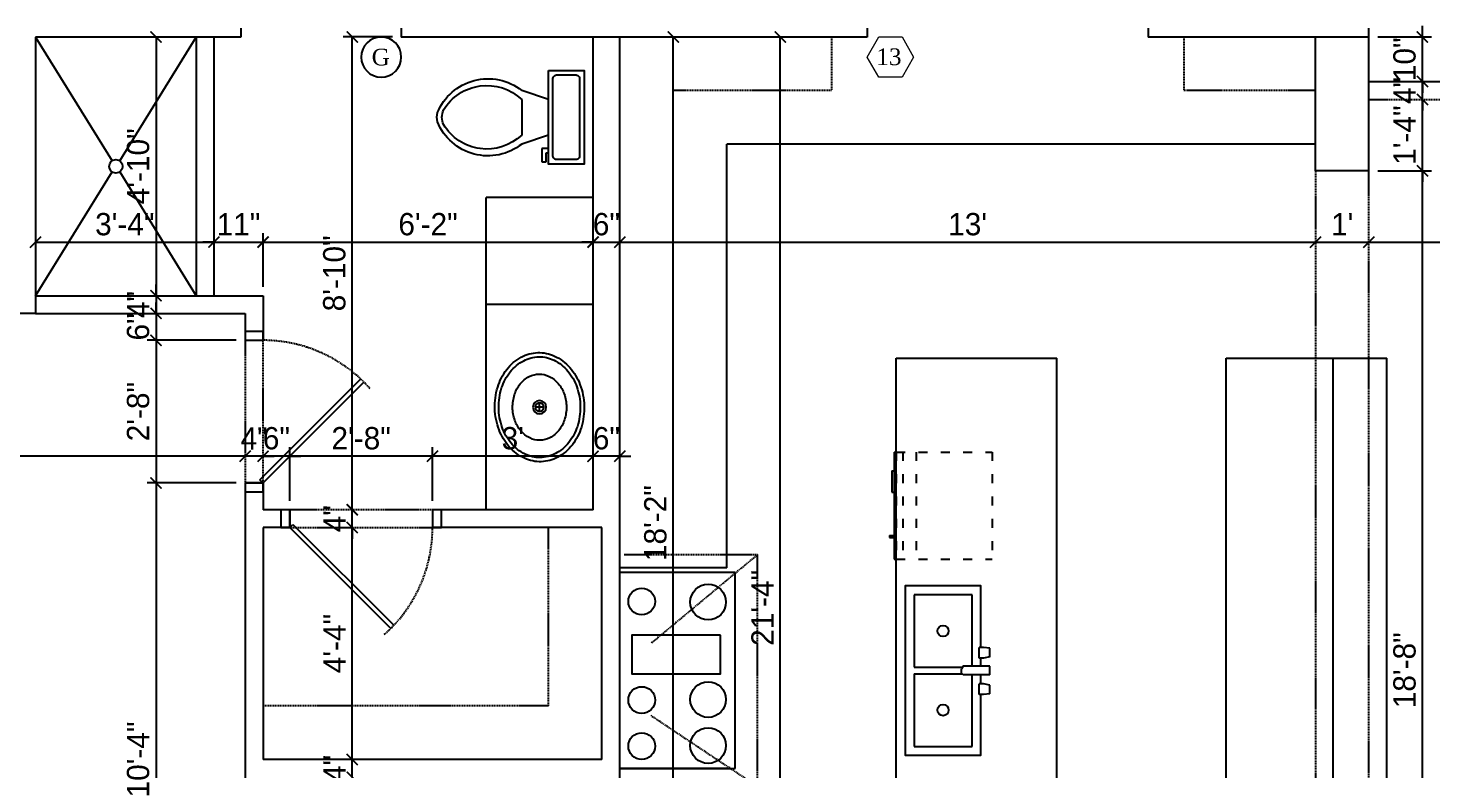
# Model space of a CAD drawing. Header units: inches. Extents: x 0 to 22102, y -19958 to 0.
# Drawn here: x 9979.7 to 10294.5, y -9781.5 to -9615.2 of the extents above; entities that cross this region are included whole.
import ezdxf
from ezdxf.enums import TextEntityAlignment as Align

# ---------------------------------------------------------------- set-up
doc = ezdxf.new("R2010")
doc.units = ezdxf.units.IN
doc.header["$MEASUREMENT"] = 0
doc.linetypes.add('HIDDEN', pattern=[0.375, 0.25, -0.125])
doc.linetypes.add('SMALL', pattern=[5, 2, -3])
for name, color, linetype in [('CABINETS', 2, 'Continuous'), ('DIM-EXT', 5, 'Continuous'), ('DIM-INT', 5, 'Continuous'), ('DOOR', 1, 'Continuous'), ('DOOR-EXT', 2, 'Continuous'), ('DOOR-INT', 2, 'Continuous'), ('HEADER-EXT', 5, 'HIDDEN'), ('HEADER-INT', 5, 'HIDDEN'), ('PLUMBING', 1, 'Continuous'), ('ROOF', 3, 'Continuous'), ('SHELVES', 1, 'HIDDEN'), ('WALL-INT', 4, 'Continuous')]:
    doc.layers.add(name, color=color, linetype=linetype)
doc.layers.add('window', color=160, linetype='Continuous', lineweight=5)
doc.styles.add('ARCHITXT', font='BOOKOS.TTF', dxfattribs={"height": 0.078125})
doc.dimstyles.new('Ideal', dxfattribs={"dimscale": 0, "dimtxt": 5, "dimasz": 2.5, "dimexe": 2, "dimexo": 2, "dimgap": 1.5, "dimtad": 1, "dimdec": 4, "dimzin": 0, "dimdsep": 46, "dimlunit": 4, "dimtxsty": 'Standard', "dimblk": 'ARCHTICK', "dimcen": 2, "dimclrt": 1, "dimazin": 0, "dimtfac": 0.75, "dimtdec": 4, "dimtix": 1, "dimtofl": 0, "dimtmove": 2, "dimatfit": 3, "dimldrblk": 'OPEN30', "dimfxl": 1, "dimtolj": 1, "dimtzin": 0, "dimarcsym": 0})

# ---------------------------------------------------------------- blocks, each defined once
blk = doc.blocks.new('DISH WASHER')
at = {"linetype": 'SMALL'}
for p, q in [((0, 0), (-24, 0)), ((-24, -21.5), (-24, 0)), ((0, -21.5), (0, 0)), ((0, -17), (-24, -17)), ((0, -20), (-24, -20)), ((0, -21.5), (-24, -21.5))]:
    blk.add_line(p, q, dxfattribs=at)
for p, q in [((-24, -22), (-24, -21.5)), ((0, -22), (-24, -22)), ((-19.2, -23), (-19.2, -22)), ((-18.7, -22), (-19.2, -22)), ((-18.7, -23), (-18.7, -22)), ((-9, -22.5), (-9, -22)), ((-4.2, -22), (-9, -22)), ((-4.2, -22.5), (-4.2, -22)), ((0, -22), (0, -21.5)), ((-18.7, -23), (-19.2, -23)), ((-4.2, -22.5), (-9, -22.5))]:
    blk.add_line(p, q)
blk = doc.blocks.new('Toilet - top')
for p, q in [((9.5, -8), (9.5, -4)), ((-10, -10.5), (-8, -10.5)), ((-10, -11.5), (-10, -10.5)), ((-7, -11.5), (-10, -11.5)), ((-8, -10.5), (-8, -10)), ((-7, -10), (-7, -11.5)), ((-4, -10), (-6, -16)), ((4, -10), (6, -16)), ((4, -16), (-4, -16))]:
    blk.add_line(p, q)
blk.add_lwpolyline([(10.5, -10), (10.5, -2), (-10.5, -2), (-10.5, -10)], close=True)
for points in [[(8.5, -3), (-8.5, -3)], [(-9.5, -4), (-9.5, -8)], [(-8.5, -9), (8.5, -9)]]:
    blk.add_lwpolyline(points)
for centre, radius, start, end in [((-8.62, -3.88), 0.884, 81.8699, 188.1301), ((8.62, -3.88), 0.884, 351.8699, 98.1301), ((-8.62, -8.12), 0.884, 171.8699, 278.1301), ((8.62, -8.12), 0.884, 261.8699, 8.1301), ((3.52, -23.58), 12.17, 141.4691, 247.9714), ((4.2, -23.82), 11.33, 136.3677, 238.9468), ((-3.52, -23.58), 12.17, 292.0284, 38.5307), ((-4.2, -23.82), 11.33, 301.053, 43.6321), ((0, -29.88), 4, 245.7318, 294.2682), ((0, -31), 4, 254.8605, 285.1395)]:
    blk.add_arc(centre, radius, start, end)
blk = doc.blocks.new('B-DE32R')
for p, q in [((33.29, 1.29), (10.68, 23.91)), ((34, 2), (11.37, 24.63)), ((34, 2), (33.29, 1.29))]:
    blk.add_line(p, q)
for points in [[(2, -2), (2, 2), (0, 2), (0, -2)], [(36, -2), (36, 2), (34, 2), (34, -2)]]:
    blk.add_lwpolyline(points, close=True)
at = {"linetype": 'HIDDEN'}
blk.add_arc((34, 2), 32, 131.4167, 180, dxfattribs=at)
blk = doc.blocks.new('Sink - Oval top')
for p, q in [((-1, 0), (1, 0)), ((0, 1), (0, -1))]:
    blk.add_line(p, q)
at = {"linetype": 'Continuous'}
for points in [[(-12.23, 0.39, 0.117634), (-11.46, -3.36, 0.104469), (-8.88, -6.8, 0.090016), (-5.08, -9.07, 0.08192), (-0.32, -10.02, 0.08192), (4.49, -9.38, 0.090016), (8.42, -7.36, 0.104469), (11.22, -4.09, 0.117634), (12.23, -0.39, 0.117634), (11.46, 3.36, 0.104469), (8.88, 6.8, 0.090016), (5.08, 9.07, 0.08192), (0.32, 10.02, 0.08192), (-4.49, 9.38, 0.090016), (-8.42, 7.36, 0.104469), (-11.22, 4.09, 0.117634)], [(-11.29, 0.16, 0.118622), (-10.52, -3.25, 0.104678), (-8.07, -6.36, 0.089562), (-4.54, -8.37, 0.081185), (-0.13, -9.15, 0.081185), (4.3, -8.49, 0.089562), (7.89, -6.58, 0.104678), (10.42, -3.55, 0.118622), (11.29, -0.16, 0.118622), (10.52, 3.25, 0.104678), (8.07, 6.36, 0.089562), (4.54, 8.37, 0.081185), (0.13, 9.15, 0.081185), (-4.3, 8.49, 0.089562), (-7.89, 6.58, 0.104678), (-10.42, 3.55, 0.118622)], [(-7.42, 0.08, 0.118283), (-6.91, -2.17, 0.104607), (-5.29, -4.21, 0.089718), (-2.97, -5.53, 0.081436), (-0.07, -6.04, 0.081436), (2.84, -5.59, 0.089718), (5.2, -4.33, 0.104607), (6.86, -2.32, 0.118283), (7.42, -0.08, 0.118283), (6.91, 2.17, 0.104607), (5.29, 4.21, 0.089718), (2.97, 5.53, 0.081436), (0.07, 6.04, 0.081436), (-2.84, 5.59, 0.089718), (-5.2, 4.33, 0.104607), (-6.86, 2.32, 0.118283)]]:
    blk.add_lwpolyline(points, format="xyb", close=True, dxfattribs=at)
for radius in [1.5, 1]:
    blk.add_circle((0, 0), radius)
blk = doc.blocks.new('_ArchTick')
at = {"color": 0, "linetype": 'ByBlock', "lineweight": 100, "const_width": 0.15}
blk.add_lwpolyline([(-0.5, -0.5), (0.5, 0.5)], dxfattribs=at)
blk = doc.blocks.new('*D235')
at = {"layer": 'Defpoints', "color": 0, "transparency": 16777216}
for p in [(10604.39, -9550.38), (10604.39, -9550.38), (9724.39, -9887.18)]:
    blk.add_point(p, dxfattribs=at)
at = {"layer": 'DIM-EXT', "color": 0, "lineweight": -2, "transparency": 16777216}
for p, q in [((9724.39, -9885.18), (9724.39, -9548.38)), ((9724.39, -9550.38), (10604.39, -9550.38))]:
    blk.add_line(p, q, dxfattribs=at)
at = {"layer": 'DIM-EXT', "color": 0, "lineweight": -2, "transparency": 16777216, "xscale": 2.5, "yscale": 2.5, "zscale": 2.5, "rotation": 180}
blk.add_blockref('_ArchTick', (9724.39, -9550.38), dxfattribs=at)
at = {"layer": 'DIM-EXT', "color": 0, "lineweight": -2, "transparency": 16777216, "xscale": 2.5, "yscale": 2.5, "zscale": 2.5}
blk.add_blockref('_ArchTick', (10604.39, -9550.38), dxfattribs=at)
at = {"layer": 'DIM-EXT', "color": 1, "transparency": 16777216, "insert": (10164.39, -9546.38), "char_height": 5, "attachment_point": 5}
blk.add_mtext('\\A1;73\'-4"', dxfattribs=at)
blk = doc.blocks.new('_Open30')
at = {"color": 0, "linetype": 'ByBlock', "lineweight": -2}
for p, q in [((-1, 0.27), (0, 0)), ((0, 0), (-1, -0.27)), ((0, 0), (-1, 0))]:
    blk.add_line(p, q, dxfattribs=at)
blk = doc.blocks.new('*D408')
at = {"layer": 'Defpoints', "color": 0, "transparency": 16777216}
for p in [(10106.39, -9711.18), (10106.39, -9711.18), (10112.39, -9711.18)]:
    blk.add_point(p, dxfattribs=at)
at = {"layer": 'DIM-INT', "color": 0, "lineweight": -2, "transparency": 16777216}
for p, q in [((10106.39, -9711.18), (10103.89, -9711.18)), ((10112.39, -9711.18), (10106.39, -9711.18)), ((10112.39, -9711.18), (10114.89, -9711.18))]:
    blk.add_line(p, q, dxfattribs=at)
at = {"layer": 'DIM-INT', "color": 0, "lineweight": -2, "transparency": 16777216, "xscale": 2.5, "yscale": 2.5, "zscale": 2.5}
blk.add_blockref('_ArchTick', (10106.39, -9711.18), dxfattribs=at)
at = {"layer": 'DIM-INT', "color": 0, "lineweight": -2, "transparency": 16777216, "xscale": 2.5, "yscale": 2.5, "zscale": 2.5, "rotation": 180}
blk.add_blockref('_ArchTick', (10112.39, -9711.18), dxfattribs=at)
at = {"layer": 'DIM-INT', "color": 1, "transparency": 16777216, "insert": (10109.39, -9707.18), "char_height": 5, "attachment_point": 5}
blk.add_mtext('\\A1;6"', dxfattribs=at)
blk = doc.blocks.new('*D409')
at = {"layer": 'Defpoints', "color": 0, "transparency": 16777216}
for p in [(10070.39, -9711.18), (10106.39, -9711.18), (10070.39, -9723.18)]:
    blk.add_point(p, dxfattribs=at)
at = {"layer": 'DIM-INT', "color": 0, "lineweight": -2, "transparency": 16777216}
for p, q in [((10070.39, -9721.18), (10070.39, -9709.18)), ((10106.39, -9711.18), (10070.39, -9711.18))]:
    blk.add_line(p, q, dxfattribs=at)
at = {"layer": 'DIM-INT', "color": 0, "lineweight": -2, "transparency": 16777216, "xscale": 2.5, "yscale": 2.5, "zscale": 2.5, "rotation": 180}
blk.add_blockref('_ArchTick', (10070.39, -9711.18), dxfattribs=at)
at = {"layer": 'DIM-INT', "color": 0, "lineweight": -2, "transparency": 16777216, "xscale": 2.5, "yscale": 2.5, "zscale": 2.5}
blk.add_blockref('_ArchTick', (10106.39, -9711.18), dxfattribs=at)
at = {"layer": 'DIM-INT', "color": 1, "transparency": 16777216, "insert": (10088.39, -9707.18), "char_height": 5, "attachment_point": 5}
blk.add_mtext("\\A1;3'", dxfattribs=at)
blk = doc.blocks.new('*D410')
at = {"layer": 'Defpoints', "color": 0, "transparency": 16777216}
for p in [(10038.39, -9711.18), (10038.39, -9723.18), (10070.39, -9723.18)]:
    blk.add_point(p, dxfattribs=at)
at = {"layer": 'DIM-INT', "color": 0, "lineweight": -2, "transparency": 16777216}
for p, q in [((10038.39, -9721.18), (10038.39, -9709.18)), ((10070.39, -9711.18), (10038.39, -9711.18)), ((10070.39, -9721.18), (10070.39, -9709.18))]:
    blk.add_line(p, q, dxfattribs=at)
at = {"layer": 'DIM-INT', "color": 0, "lineweight": -2, "transparency": 16777216, "xscale": 2.5, "yscale": 2.5, "zscale": 2.5, "rotation": 180}
blk.add_blockref('_ArchTick', (10038.39, -9711.18), dxfattribs=at)
at = {"layer": 'DIM-INT', "color": 0, "lineweight": -2, "transparency": 16777216, "xscale": 2.5, "yscale": 2.5, "zscale": 2.5}
blk.add_blockref('_ArchTick', (10070.39, -9711.18), dxfattribs=at)
at = {"layer": 'DIM-INT', "color": 1, "transparency": 16777216, "insert": (10054.39, -9707.18), "char_height": 5, "attachment_point": 5}
blk.add_mtext('\\A1;2\'-8"', dxfattribs=at)
blk = doc.blocks.new('*D411')
at = {"layer": 'Defpoints', "color": 0, "transparency": 16777216}
for p in [(10032.39, -9711.18), (10032.39, -9711.18), (10038.39, -9723.18)]:
    blk.add_point(p, dxfattribs=at)
at = {"layer": 'DIM-INT', "color": 0, "lineweight": -2, "transparency": 16777216}
for p, q in [((10032.39, -9711.18), (10029.89, -9711.18)), ((10038.39, -9711.18), (10032.39, -9711.18)), ((10038.39, -9721.18), (10038.39, -9709.18)), ((10038.39, -9711.18), (10040.89, -9711.18))]:
    blk.add_line(p, q, dxfattribs=at)
at = {"layer": 'DIM-INT', "color": 0, "lineweight": -2, "transparency": 16777216, "xscale": 2.5, "yscale": 2.5, "zscale": 2.5}
blk.add_blockref('_ArchTick', (10032.39, -9711.18), dxfattribs=at)
at = {"layer": 'DIM-INT', "color": 0, "lineweight": -2, "transparency": 16777216, "xscale": 2.5, "yscale": 2.5, "zscale": 2.5, "rotation": 180}
blk.add_blockref('_ArchTick', (10038.39, -9711.18), dxfattribs=at)
at = {"layer": 'DIM-INT', "color": 1, "transparency": 16777216, "insert": (10035.39, -9707.18), "char_height": 5, "attachment_point": 5}
blk.add_mtext('\\A1;6"', dxfattribs=at)
blk = doc.blocks.new('*D412')
at = {"layer": 'Defpoints', "color": 0, "transparency": 16777216}
for p in [(10028.39, -9711.18), (10028.39, -9711.18), (10032.39, -9711.18)]:
    blk.add_point(p, dxfattribs=at)
at = {"layer": 'DIM-INT', "color": 0, "lineweight": -2, "transparency": 16777216}
for p, q in [((10028.39, -9711.18), (10025.89, -9711.18)), ((10032.39, -9711.18), (10028.39, -9711.18)), ((10032.39, -9711.18), (10034.89, -9711.18))]:
    blk.add_line(p, q, dxfattribs=at)
at = {"layer": 'DIM-INT', "color": 0, "lineweight": -2, "transparency": 16777216, "xscale": 2.5, "yscale": 2.5, "zscale": 2.5}
blk.add_blockref('_ArchTick', (10028.39, -9711.18), dxfattribs=at)
at = {"layer": 'DIM-INT', "color": 0, "lineweight": -2, "transparency": 16777216, "xscale": 2.5, "yscale": 2.5, "zscale": 2.5, "rotation": 180}
blk.add_blockref('_ArchTick', (10032.39, -9711.18), dxfattribs=at)
at = {"layer": 'DIM-INT', "color": 1, "transparency": 16777216, "insert": (10030.39, -9707.18), "char_height": 5, "attachment_point": 5}
blk.add_mtext('\\A1;4"', dxfattribs=at)
blk = doc.blocks.new('*D413')
at = {"layer": 'Defpoints', "color": 0, "transparency": 16777216}
for p in [(9884.39, -9711.18), (10028.39, -9711.18), (9884.39, -9718.18)]:
    blk.add_point(p, dxfattribs=at)
at = {"layer": 'DIM-INT', "color": 0, "lineweight": -2, "transparency": 16777216}
for p, q in [((9884.39, -9716.18), (9884.39, -9709.18)), ((10028.39, -9711.18), (9884.39, -9711.18))]:
    blk.add_line(p, q, dxfattribs=at)
at = {"layer": 'DIM-INT', "color": 0, "lineweight": -2, "transparency": 16777216, "xscale": 2.5, "yscale": 2.5, "zscale": 2.5, "rotation": 180}
blk.add_blockref('_ArchTick', (9884.39, -9711.18), dxfattribs=at)
at = {"layer": 'DIM-INT', "color": 0, "lineweight": -2, "transparency": 16777216, "xscale": 2.5, "yscale": 2.5, "zscale": 2.5}
blk.add_blockref('_ArchTick', (10028.39, -9711.18), dxfattribs=at)
at = {"layer": 'DIM-INT', "color": 1, "transparency": 16777216, "insert": (9956.39, -9707.18), "char_height": 5, "attachment_point": 5}
blk.add_mtext("\\A1;12'", dxfattribs=at)
blk = doc.blocks.new('*D414')
at = {"layer": 'Defpoints', "color": 0, "transparency": 16777216}
for p in [(9981.39, -9663.18), (10021.39, -9663.18), (10021.39, -9663.18)]:
    blk.add_point(p, dxfattribs=at)
at = {"layer": 'DIM-INT', "color": 0, "lineweight": -2, "transparency": 16777216}
blk.add_line((9981.39, -9663.18), (10021.39, -9663.18), dxfattribs=at)
at = {"layer": 'DIM-INT', "color": 0, "lineweight": -2, "transparency": 16777216, "xscale": 2.5, "yscale": 2.5, "zscale": 2.5, "rotation": 180}
blk.add_blockref('_ArchTick', (9981.39, -9663.18), dxfattribs=at)
at = {"layer": 'DIM-INT', "color": 0, "lineweight": -2, "transparency": 16777216, "xscale": 2.5, "yscale": 2.5, "zscale": 2.5}
blk.add_blockref('_ArchTick', (10021.39, -9663.18), dxfattribs=at)
at = {"layer": 'DIM-INT', "color": 1, "transparency": 16777216, "insert": (10001.39, -9659.18), "char_height": 5, "attachment_point": 5}
blk.add_mtext('\\A1;3\'-4"', dxfattribs=at)
blk = doc.blocks.new('*D415')
at = {"layer": 'Defpoints', "color": 0, "transparency": 16777216}
for p in [(10021.39, -9663.18), (10032.39, -9663.18), (10032.39, -9675.18)]:
    blk.add_point(p, dxfattribs=at)
at = {"layer": 'DIM-INT', "color": 0, "lineweight": -2, "transparency": 16777216}
for p, q in [((10032.39, -9673.18), (10032.39, -9661.18)), ((10021.39, -9663.18), (10018.89, -9663.18)), ((10021.39, -9663.18), (10032.39, -9663.18)), ((10032.39, -9663.18), (10034.89, -9663.18))]:
    blk.add_line(p, q, dxfattribs=at)
at = {"layer": 'DIM-INT', "color": 0, "lineweight": -2, "transparency": 16777216, "xscale": 2.5, "yscale": 2.5, "zscale": 2.5}
blk.add_blockref('_ArchTick', (10021.39, -9663.18), dxfattribs=at)
at = {"layer": 'DIM-INT', "color": 0, "lineweight": -2, "transparency": 16777216, "xscale": 2.5, "yscale": 2.5, "zscale": 2.5, "rotation": 180}
blk.add_blockref('_ArchTick', (10032.39, -9663.18), dxfattribs=at)
at = {"layer": 'DIM-INT', "color": 1, "transparency": 16777216, "insert": (10026.89, -9659.18), "char_height": 5, "attachment_point": 5}
blk.add_mtext('\\A1;11"', dxfattribs=at)
blk = doc.blocks.new('*D416')
at = {"layer": 'Defpoints', "color": 0, "transparency": 16777216}
for p in [(10106.39, -9663.18), (10106.39, -9663.18), (10032.39, -9675.18)]:
    blk.add_point(p, dxfattribs=at)
at = {"layer": 'DIM-INT', "color": 0, "lineweight": -2, "transparency": 16777216}
for p, q in [((10032.39, -9673.18), (10032.39, -9661.18)), ((10032.39, -9663.18), (10106.39, -9663.18))]:
    blk.add_line(p, q, dxfattribs=at)
at = {"layer": 'DIM-INT', "color": 0, "lineweight": -2, "transparency": 16777216, "xscale": 2.5, "yscale": 2.5, "zscale": 2.5, "rotation": 180}
blk.add_blockref('_ArchTick', (10032.39, -9663.18), dxfattribs=at)
at = {"layer": 'DIM-INT', "color": 0, "lineweight": -2, "transparency": 16777216, "xscale": 2.5, "yscale": 2.5, "zscale": 2.5}
blk.add_blockref('_ArchTick', (10106.39, -9663.18), dxfattribs=at)
at = {"layer": 'DIM-INT', "color": 1, "transparency": 16777216, "insert": (10069.39, -9659.18), "char_height": 5, "attachment_point": 5}
blk.add_mtext('\\A1;6\'-2"', dxfattribs=at)
blk = doc.blocks.new('*D417')
at = {"layer": 'Defpoints', "color": 0, "transparency": 16777216}
for p in [(10106.39, -9663.18), (10112.39, -9663.18), (10112.39, -9663.18)]:
    blk.add_point(p, dxfattribs=at)
at = {"layer": 'DIM-INT', "color": 0, "lineweight": -2, "transparency": 16777216}
for p, q in [((10106.39, -9663.18), (10103.89, -9663.18)), ((10106.39, -9663.18), (10112.39, -9663.18)), ((10112.39, -9663.18), (10114.89, -9663.18))]:
    blk.add_line(p, q, dxfattribs=at)
at = {"layer": 'DIM-INT', "color": 0, "lineweight": -2, "transparency": 16777216, "xscale": 2.5, "yscale": 2.5, "zscale": 2.5}
blk.add_blockref('_ArchTick', (10106.39, -9663.18), dxfattribs=at)
at = {"layer": 'DIM-INT', "color": 0, "lineweight": -2, "transparency": 16777216, "xscale": 2.5, "yscale": 2.5, "zscale": 2.5, "rotation": 180}
blk.add_blockref('_ArchTick', (10112.39, -9663.18), dxfattribs=at)
at = {"layer": 'DIM-INT', "color": 1, "transparency": 16777216, "insert": (10109.39, -9659.18), "char_height": 5, "attachment_point": 5}
blk.add_mtext('\\A1;6"', dxfattribs=at)
blk = doc.blocks.new('*D418')
at = {"layer": 'Defpoints', "color": 0, "transparency": 16777216}
for p in [(10112.39, -9663.18), (10268.39, -9663.18), (10268.39, -9663.18)]:
    blk.add_point(p, dxfattribs=at)
at = {"layer": 'DIM-INT', "color": 0, "lineweight": -2, "transparency": 16777216}
blk.add_line((10112.39, -9663.18), (10268.39, -9663.18), dxfattribs=at)
at = {"layer": 'DIM-INT', "color": 0, "lineweight": -2, "transparency": 16777216, "xscale": 2.5, "yscale": 2.5, "zscale": 2.5, "rotation": 180}
blk.add_blockref('_ArchTick', (10112.39, -9663.18), dxfattribs=at)
at = {"layer": 'DIM-INT', "color": 0, "lineweight": -2, "transparency": 16777216, "xscale": 2.5, "yscale": 2.5, "zscale": 2.5}
blk.add_blockref('_ArchTick', (10268.39, -9663.18), dxfattribs=at)
at = {"layer": 'DIM-INT', "color": 1, "transparency": 16777216, "insert": (10190.39, -9659.18), "char_height": 5, "attachment_point": 5}
blk.add_mtext("\\A1;13'", dxfattribs=at)
blk = doc.blocks.new('*D419')
at = {"layer": 'Defpoints', "color": 0, "transparency": 16777216}
for p in [(10268.39, -9663.18), (10280.39, -9663.18), (10280.39, -9663.18)]:
    blk.add_point(p, dxfattribs=at)
at = {"layer": 'DIM-INT', "color": 0, "lineweight": -2, "transparency": 16777216}
blk.add_line((10268.39, -9663.18), (10280.39, -9663.18), dxfattribs=at)
at = {"layer": 'DIM-INT', "color": 0, "lineweight": -2, "transparency": 16777216, "xscale": 2.5, "yscale": 2.5, "zscale": 2.5, "rotation": 180}
blk.add_blockref('_ArchTick', (10268.39, -9663.18), dxfattribs=at)
at = {"layer": 'DIM-INT', "color": 0, "lineweight": -2, "transparency": 16777216, "xscale": 2.5, "yscale": 2.5, "zscale": 2.5}
blk.add_blockref('_ArchTick', (10280.39, -9663.18), dxfattribs=at)
at = {"layer": 'DIM-INT', "color": 1, "transparency": 16777216, "insert": (10274.39, -9659.18), "char_height": 5, "attachment_point": 5}
blk.add_mtext("\\A1;1'", dxfattribs=at)
blk = doc.blocks.new('*D420')
at = {"layer": 'Defpoints', "color": 0, "transparency": 16777216}
for p in [(10397.39, -9655.18), (10280.39, -9663.18), (10397.39, -9663.18)]:
    blk.add_point(p, dxfattribs=at)
at = {"layer": 'DIM-INT', "color": 0, "lineweight": -2, "transparency": 16777216}
for p, q in [((10397.39, -9657.18), (10397.39, -9665.18)), ((10280.39, -9663.18), (10397.39, -9663.18))]:
    blk.add_line(p, q, dxfattribs=at)
at = {"layer": 'DIM-INT', "color": 0, "lineweight": -2, "transparency": 16777216, "xscale": 2.5, "yscale": 2.5, "zscale": 2.5, "rotation": 180}
blk.add_blockref('_ArchTick', (10280.39, -9663.18), dxfattribs=at)
at = {"layer": 'DIM-INT', "color": 0, "lineweight": -2, "transparency": 16777216, "xscale": 2.5, "yscale": 2.5, "zscale": 2.5}
blk.add_blockref('_ArchTick', (10397.39, -9663.18), dxfattribs=at)
at = {"layer": 'DIM-INT', "color": 1, "transparency": 16777216, "insert": (10338.89, -9659.18), "char_height": 5, "attachment_point": 5}
blk.add_mtext('\\A1;9\'-9"', dxfattribs=at)
blk = doc.blocks.new('*D569')
at = {"layer": 'Defpoints', "color": 0, "transparency": 16777216}
for p in [(10280.39, -9647.18), (10292.39, -9647.18), (10280.39, -9871.18)]:
    blk.add_point(p, dxfattribs=at)
at = {"layer": 'DIM-INT', "color": 0, "lineweight": -2, "transparency": 16777216}
for p, q in [((10282.39, -9647.18), (10294.39, -9647.18)), ((10292.39, -9871.18), (10292.39, -9647.18)), ((10282.39, -9871.18), (10294.39, -9871.18))]:
    blk.add_line(p, q, dxfattribs=at)
at = {"layer": 'DIM-INT', "color": 0, "lineweight": -2, "transparency": 16777216, "xscale": 2.5, "yscale": 2.5, "zscale": 2.5}
for p, rotation in [((10292.39, -9647.18), 90), ((10292.39, -9871.18), 270)]:
    blk.add_blockref('_ArchTick', p, dxfattribs=dict(at, rotation=rotation))
at = {"layer": 'DIM-INT', "color": 1, "transparency": 16777216, "insert": (10288.39, -9759.18), "char_height": 5, "attachment_point": 5, "rotation": 90}
blk.add_mtext('\\A1;18\'-8"', dxfattribs=at)
blk = doc.blocks.new('*D570')
at = {"layer": 'Defpoints', "color": 0, "transparency": 16777216}
for p in [(10292.39, -9631.18), (10292.39, -9631.18), (10280.39, -9647.18)]:
    blk.add_point(p, dxfattribs=at)
at = {"layer": 'DIM-INT', "color": 0, "lineweight": -2, "transparency": 16777216}
for p, q in [((10292.39, -9631.18), (10292.39, -9628.68)), ((10292.39, -9647.18), (10292.39, -9631.18)), ((10282.39, -9647.18), (10294.39, -9647.18)), ((10292.39, -9647.18), (10292.39, -9649.68))]:
    blk.add_line(p, q, dxfattribs=at)
at = {"layer": 'DIM-INT', "color": 0, "lineweight": -2, "transparency": 16777216, "xscale": 2.5, "yscale": 2.5, "zscale": 2.5}
for p, rotation in [((10292.39, -9631.18), 270), ((10292.39, -9647.18), 90)]:
    blk.add_blockref('_ArchTick', p, dxfattribs=dict(at, rotation=rotation))
at = {"layer": 'DIM-INT', "color": 1, "transparency": 16777216, "insert": (10288.39, -9639.18), "char_height": 5, "attachment_point": 5, "rotation": 90}
blk.add_mtext('\\A1;1\'-4"', dxfattribs=at)
blk = doc.blocks.new('*D571')
at = {"layer": 'Defpoints', "color": 0, "transparency": 16777216}
for p in [(10292.39, -9627.18), (10292.39, -9627.18), (10292.39, -9631.18)]:
    blk.add_point(p, dxfattribs=at)
at = {"layer": 'DIM-INT', "color": 0, "lineweight": -2, "transparency": 16777216}
for p, q in [((10292.39, -9627.18), (10292.39, -9624.68)), ((10292.39, -9631.18), (10292.39, -9627.18)), ((10292.39, -9631.18), (10292.39, -9633.68))]:
    blk.add_line(p, q, dxfattribs=at)
at = {"layer": 'DIM-INT', "color": 0, "lineweight": -2, "transparency": 16777216, "xscale": 2.5, "yscale": 2.5, "zscale": 2.5}
for p, rotation in [((10292.39, -9627.18), 270), ((10292.39, -9631.18), 90)]:
    blk.add_blockref('_ArchTick', p, dxfattribs=dict(at, rotation=rotation))
at = {"layer": 'DIM-INT', "color": 1, "transparency": 16777216, "insert": (10288.39, -9629.18), "char_height": 5, "attachment_point": 5, "rotation": 90}
blk.add_mtext('\\A1;4"', dxfattribs=at)
blk = doc.blocks.new('*D572')
at = {"layer": 'Defpoints', "color": 0, "transparency": 16777216}
for p in [(10280.39, -9617.18), (10292.39, -9617.18), (10292.39, -9627.18)]:
    blk.add_point(p, dxfattribs=at)
at = {"layer": 'DIM-INT', "color": 0, "lineweight": -2, "transparency": 16777216}
for p, q in [((10282.39, -9617.18), (10294.39, -9617.18)), ((10292.39, -9617.18), (10292.39, -9614.68)), ((10292.39, -9627.18), (10292.39, -9617.18)), ((10292.39, -9627.18), (10292.39, -9629.68))]:
    blk.add_line(p, q, dxfattribs=at)
at = {"layer": 'DIM-INT', "color": 0, "lineweight": -2, "transparency": 16777216, "xscale": 2.5, "yscale": 2.5, "zscale": 2.5}
for p, rotation in [((10292.39, -9617.18), 270), ((10292.39, -9627.18), 90)]:
    blk.add_blockref('_ArchTick', p, dxfattribs=dict(at, rotation=rotation))
at = {"layer": 'DIM-INT', "color": 1, "transparency": 16777216, "insert": (10288.39, -9622.18), "char_height": 5, "attachment_point": 5, "rotation": 90}
blk.add_mtext('\\A1;10"', dxfattribs=at)
blk = doc.blocks.new('*D578')
at = {"layer": 'Defpoints', "color": 0, "transparency": 16777216}
for p in [(10148.39, -9617.18), (10148.39, -9617.18), (10130.39, -9873.18)]:
    blk.add_point(p, dxfattribs=at)
at = {"layer": 'DIM-INT', "color": 0, "lineweight": -2, "transparency": 16777216}
for p, q in [((10148.39, -9873.18), (10148.39, -9617.18)), ((10132.39, -9873.18), (10150.39, -9873.18))]:
    blk.add_line(p, q, dxfattribs=at)
at = {"layer": 'DIM-INT', "color": 0, "lineweight": -2, "transparency": 16777216, "xscale": 2.5, "yscale": 2.5, "zscale": 2.5}
for p, rotation in [((10148.39, -9617.18), 90), ((10148.39, -9873.18), 270)]:
    blk.add_blockref('_ArchTick', p, dxfattribs=dict(at, rotation=rotation))
at = {"layer": 'DIM-INT', "color": 1, "transparency": 16777216, "insert": (10144.39, -9745.18), "char_height": 5, "attachment_point": 5, "rotation": 90}
blk.add_mtext('\\A1;21\'-4"', dxfattribs=at)
blk = doc.blocks.new('*D581')
at = {"layer": 'Defpoints', "color": 0, "transparency": 16777216}
for p in [(10124.39, -9617.18), (10124.39, -9617.18), (10112.39, -9835.18)]:
    blk.add_point(p, dxfattribs=at)
at = {"layer": 'DIM-INT', "color": 0, "lineweight": -2, "transparency": 16777216}
for p, q in [((10124.39, -9835.18), (10124.39, -9617.18)), ((10114.39, -9835.18), (10126.39, -9835.18))]:
    blk.add_line(p, q, dxfattribs=at)
at = {"layer": 'DIM-INT', "color": 0, "lineweight": -2, "transparency": 16777216, "xscale": 2.5, "yscale": 2.5, "zscale": 2.5}
for p, rotation in [((10124.39, -9617.18), 90), ((10124.39, -9835.18), 270)]:
    blk.add_blockref('_ArchTick', p, dxfattribs=dict(at, rotation=rotation))
at = {"layer": 'DIM-INT', "color": 1, "transparency": 16777216, "insert": (10120.39, -9726.18), "char_height": 5, "attachment_point": 5, "rotation": 90}
blk.add_mtext('\\A1;18\'-2"', dxfattribs=at)
blk = doc.blocks.new('*D582')
at = {"layer": 'Defpoints', "color": 0, "transparency": 16777216}
for p in [(10008.39, -9617.18), (10008.39, -9675.18), (10008.39, -9675.18)]:
    blk.add_point(p, dxfattribs=at)
at = {"layer": 'DIM-INT', "color": 0, "lineweight": -2, "transparency": 16777216}
blk.add_line((10008.39, -9617.18), (10008.39, -9675.18), dxfattribs=at)
at = {"layer": 'DIM-INT', "color": 0, "lineweight": -2, "transparency": 16777216, "xscale": 2.5, "yscale": 2.5, "zscale": 2.5}
for p, rotation in [((10008.39, -9617.18), 90), ((10008.39, -9675.18), 270)]:
    blk.add_blockref('_ArchTick', p, dxfattribs=dict(at, rotation=rotation))
at = {"layer": 'DIM-INT', "color": 1, "transparency": 16777216, "insert": (10004.39, -9646.18), "char_height": 5, "attachment_point": 5, "rotation": 90}
blk.add_mtext('\\A1;4\'-10"', dxfattribs=at)
blk = doc.blocks.new('*D583')
at = {"layer": 'Defpoints', "color": 0, "transparency": 16777216}
for p in [(10008.39, -9675.18), (10008.39, -9679.18), (10008.39, -9679.18)]:
    blk.add_point(p, dxfattribs=at)
at = {"layer": 'DIM-INT', "color": 0, "lineweight": -2, "transparency": 16777216}
for p, q in [((10008.39, -9675.18), (10008.39, -9672.68)), ((10008.39, -9675.18), (10008.39, -9679.18)), ((10008.39, -9679.18), (10008.39, -9681.68))]:
    blk.add_line(p, q, dxfattribs=at)
at = {"layer": 'DIM-INT', "color": 0, "lineweight": -2, "transparency": 16777216, "xscale": 2.5, "yscale": 2.5, "zscale": 2.5}
for p, rotation in [((10008.39, -9675.18), 270), ((10008.39, -9679.18), 90)]:
    blk.add_blockref('_ArchTick', p, dxfattribs=dict(at, rotation=rotation))
at = {"layer": 'DIM-INT', "color": 1, "transparency": 16777216, "insert": (10004.39, -9677.18), "char_height": 5, "attachment_point": 5, "rotation": 90}
blk.add_mtext('\\A1;4"', dxfattribs=at)
blk = doc.blocks.new('*D584')
at = {"layer": 'Defpoints', "color": 0, "transparency": 16777216}
for p in [(10008.39, -9679.18), (10008.39, -9685.18), (10028.39, -9685.18)]:
    blk.add_point(p, dxfattribs=at)
at = {"layer": 'DIM-INT', "color": 0, "lineweight": -2, "transparency": 16777216}
for p, q in [((10008.39, -9679.18), (10008.39, -9676.68)), ((10008.39, -9679.18), (10008.39, -9685.18)), ((10026.39, -9685.18), (10006.39, -9685.18)), ((10008.39, -9685.18), (10008.39, -9687.68))]:
    blk.add_line(p, q, dxfattribs=at)
at = {"layer": 'DIM-INT', "color": 0, "lineweight": -2, "transparency": 16777216, "xscale": 2.5, "yscale": 2.5, "zscale": 2.5}
for p, rotation in [((10008.39, -9679.18), 270), ((10008.39, -9685.18), 90)]:
    blk.add_blockref('_ArchTick', p, dxfattribs=dict(at, rotation=rotation))
at = {"layer": 'DIM-INT', "color": 1, "transparency": 16777216, "insert": (10004.39, -9682.18), "char_height": 5, "attachment_point": 5, "rotation": 90}
blk.add_mtext('\\A1;6"', dxfattribs=at)
blk = doc.blocks.new('*D585')
at = {"layer": 'Defpoints', "color": 0, "transparency": 16777216}
for p in [(10028.39, -9685.18), (10008.39, -9717.18), (10028.39, -9717.18)]:
    blk.add_point(p, dxfattribs=at)
at = {"layer": 'DIM-INT', "color": 0, "lineweight": -2, "transparency": 16777216}
for p, q in [((10026.39, -9685.18), (10006.39, -9685.18)), ((10008.39, -9685.18), (10008.39, -9717.18)), ((10026.39, -9717.18), (10006.39, -9717.18))]:
    blk.add_line(p, q, dxfattribs=at)
at = {"layer": 'DIM-INT', "color": 0, "lineweight": -2, "transparency": 16777216, "xscale": 2.5, "yscale": 2.5, "zscale": 2.5}
for p, rotation in [((10008.39, -9685.18), 90), ((10008.39, -9717.18), 270)]:
    blk.add_blockref('_ArchTick', p, dxfattribs=dict(at, rotation=rotation))
at = {"layer": 'DIM-INT', "color": 1, "transparency": 16777216, "insert": (10004.39, -9701.18), "char_height": 5, "attachment_point": 5, "rotation": 90}
blk.add_mtext('\\A1;2\'-8"', dxfattribs=at)
blk = doc.blocks.new('*D586')
at = {"layer": 'Defpoints', "color": 0, "transparency": 16777216}
for p in [(10028.39, -9717.18), (10008.39, -9841.18), (10008.39, -9841.18)]:
    blk.add_point(p, dxfattribs=at)
at = {"layer": 'DIM-INT', "color": 0, "lineweight": -2, "transparency": 16777216}
for p, q in [((10026.39, -9717.18), (10006.39, -9717.18)), ((10008.39, -9717.18), (10008.39, -9841.18))]:
    blk.add_line(p, q, dxfattribs=at)
at = {"layer": 'DIM-INT', "color": 0, "lineweight": -2, "transparency": 16777216, "xscale": 2.5, "yscale": 2.5, "zscale": 2.5}
for p, rotation in [((10008.39, -9717.18), 90), ((10008.39, -9841.18), 270)]:
    blk.add_blockref('_ArchTick', p, dxfattribs=dict(at, rotation=rotation))
at = {"layer": 'DIM-INT', "color": 1, "transparency": 16777216, "insert": (10004.39, -9779.18), "char_height": 5, "attachment_point": 5, "rotation": 90}
blk.add_mtext('\\A1;10\'-4"', dxfattribs=at)
blk = doc.blocks.new('*D602')
at = {"layer": 'Defpoints', "color": 0, "transparency": 16777216}
for p in [(10052.39, -9779.18), (10052.39, -9779.18), (10052.39, -9783.18)]:
    blk.add_point(p, dxfattribs=at)
at = {"layer": 'DIM-INT', "color": 0, "lineweight": -2, "transparency": 16777216}
for p, q in [((10052.39, -9779.18), (10052.39, -9776.68)), ((10052.39, -9783.18), (10052.39, -9779.18)), ((10052.39, -9783.18), (10052.39, -9785.68))]:
    blk.add_line(p, q, dxfattribs=at)
at = {"layer": 'DIM-INT', "color": 0, "lineweight": -2, "transparency": 16777216, "xscale": 2.5, "yscale": 2.5, "zscale": 2.5}
for p, rotation in [((10052.39, -9779.18), 270), ((10052.39, -9783.18), 90)]:
    blk.add_blockref('_ArchTick', p, dxfattribs=dict(at, rotation=rotation))
at = {"layer": 'DIM-INT', "color": 1, "transparency": 16777216, "insert": (10048.39, -9781.18), "char_height": 5, "attachment_point": 5, "rotation": 90}
blk.add_mtext('\\A1;4"', dxfattribs=at)
blk = doc.blocks.new('*D603')
at = {"layer": 'Defpoints', "color": 0, "transparency": 16777216}
for p in [(10052.39, -9727.18), (10052.39, -9727.18), (10052.39, -9779.18)]:
    blk.add_point(p, dxfattribs=at)
at = {"layer": 'DIM-INT', "color": 0, "lineweight": -2, "transparency": 16777216}
blk.add_line((10052.39, -9779.18), (10052.39, -9727.18), dxfattribs=at)
at = {"layer": 'DIM-INT', "color": 0, "lineweight": -2, "transparency": 16777216, "xscale": 2.5, "yscale": 2.5, "zscale": 2.5}
for p, rotation in [((10052.39, -9727.18), 90), ((10052.39, -9779.18), 270)]:
    blk.add_blockref('_ArchTick', p, dxfattribs=dict(at, rotation=rotation))
at = {"layer": 'DIM-INT', "color": 1, "transparency": 16777216, "insert": (10048.39, -9753.18), "char_height": 5, "attachment_point": 5, "rotation": 90}
blk.add_mtext('\\A1;4\'-4"', dxfattribs=at)
blk = doc.blocks.new('*D604')
at = {"layer": 'Defpoints', "color": 0, "transparency": 16777216}
for p in [(10052.39, -9723.18), (10052.39, -9723.18), (10052.39, -9727.18)]:
    blk.add_point(p, dxfattribs=at)
at = {"layer": 'DIM-INT', "color": 0, "lineweight": -2, "transparency": 16777216}
for p, q in [((10052.39, -9723.18), (10052.39, -9720.68)), ((10052.39, -9727.18), (10052.39, -9723.18)), ((10052.39, -9727.18), (10052.39, -9729.68))]:
    blk.add_line(p, q, dxfattribs=at)
at = {"layer": 'DIM-INT', "color": 0, "lineweight": -2, "transparency": 16777216, "xscale": 2.5, "yscale": 2.5, "zscale": 2.5}
for p, rotation in [((10052.39, -9723.18), 270), ((10052.39, -9727.18), 90)]:
    blk.add_blockref('_ArchTick', p, dxfattribs=dict(at, rotation=rotation))
at = {"layer": 'DIM-INT', "color": 1, "transparency": 16777216, "insert": (10048.39, -9725.18), "char_height": 5, "attachment_point": 5, "rotation": 90}
blk.add_mtext('\\A1;4"', dxfattribs=at)
blk = doc.blocks.new('*D605')
at = {"layer": 'Defpoints', "color": 0, "transparency": 16777216}
for p in [(10052.39, -9617.18), (10063.39, -9617.18), (10052.39, -9723.18)]:
    blk.add_point(p, dxfattribs=at)
at = {"layer": 'DIM-INT', "color": 0, "lineweight": -2, "transparency": 16777216}
for p, q in [((10061.39, -9617.18), (10050.39, -9617.18)), ((10052.39, -9723.18), (10052.39, -9617.18))]:
    blk.add_line(p, q, dxfattribs=at)
at = {"layer": 'DIM-INT', "color": 0, "lineweight": -2, "transparency": 16777216, "xscale": 2.5, "yscale": 2.5, "zscale": 2.5}
for p, rotation in [((10052.39, -9617.18), 90), ((10052.39, -9723.18), 270)]:
    blk.add_blockref('_ArchTick', p, dxfattribs=dict(at, rotation=rotation))
at = {"layer": 'DIM-INT', "color": 1, "transparency": 16777216, "insert": (10048.39, -9670.18), "char_height": 5, "attachment_point": 5, "rotation": 90}
blk.add_mtext('\\A1;8\'-10"', dxfattribs=at)
blk = doc.blocks.new('Sm-wndw')
at = {"color": 125}
blk.add_lwpolyline([(-0.0541, 0.0938), (-0.1083, 0), (-0.0541, -0.0938), (0.0541, -0.0938), (0.1083, 0), (0.0541, 0.0938)], close=True, dxfattribs=at)
at = {"style": 'ARCHITXT'}
blk.add_attdef('OO', text='', height=0.0781, dxfattribs=at).set_placement((0, 0), align=Align.MIDDLE_CENTER)
blk = doc.blocks.new('DOORSIGN')
at = {"color": 125}
blk.add_circle((0, 0), 4.5, dxfattribs=at)
at = {"style": 'ARCHITXT'}
blk.add_attdef('OO', text='', height=3.75, dxfattribs=at).set_placement((0, 0), align=Align.MIDDLE_CENTER)

msp = doc.modelspace()

# ---------------------------------------------------------------- linework, layer by layer
at = {"layer": 'CABINETS'}
for p, q in [((10268.39078, -9641.18476), (10136.39078, -9641.18476)), ((10136.39078, -9736.23617), (10136.39078, -9641.18476)), ((10082.39078, -9723.18476), (10082.39078, -9653.18476)), ((10106.39078, -9653.18476), (10082.39078, -9653.18476)), ((10106.39078, -9677.18476), (10082.39078, -9677.18476)), ((10174.39078, -9829.18476), (10174.39078, -9689.18476)), ((10174.39078, -9689.18476), (10210.39078, -9689.18476)), ((10210.39078, -9829.18476), (10210.39078, -9689.18476)), ((10248.39078, -9829.18476), (10248.39078, -9689.18476)), ((10248.39078, -9689.18476), (10284.39078, -9689.18476)), ((10272.39078, -9829.18476), (10272.39078, -9689.18476)), ((10284.39078, -9829.18476), (10284.39078, -9689.18476)), ((10136.39078, -9736.23617), (10112.39078, -9736.23617))]:
    msp.add_line(p, q, dxfattribs=at)
at = {"layer": 'DOOR-EXT'}
msp.add_line((10280.39078, -9627.18476), (10388.39078, -9627.18476), dxfattribs=at)
at = {"layer": 'HEADER-EXT'}
msp.add_line((10280.39078, -9631.18476), (10388.39078, -9631.18476), dxfattribs=at)
at = {"layer": 'HEADER-INT'}
for p, q in [((10268.39078, -9647.18476), (10268.39078, -9871.18476)), ((10280.39078, -9871.18476), (10280.39078, -9647.18476)), ((10028.39078, -9685.18476), (10028.39078, -9717.18476)), ((10032.39078, -9717.18476), (10032.39078, -9685.18476)), ((10070.39078, -9723.18476), (10038.39078, -9723.18476)), ((10038.39078, -9727.18476), (10070.39078, -9727.18476))]:
    msp.add_line(p, q, dxfattribs=at)
at = {"layer": 'PLUMBING'}
for p, q in [((9981.39078, -9617.18476), (9998.53593, -9644.95219)), ((10000.24563, -9644.95219), (10017.39078, -9617.18476)), ((10017.39078, -9617.18476), (10017.39078, -9675.18476)), ((10021.39078, -9617.18476), (10021.39078, -9675.18476)), ((9981.39078, -9675.18476), (9998.53593, -9647.41733)), ((10000.24563, -9647.41733), (10017.39078, -9675.18476)), ((10138.29703, -9737.23617), (10112.39078, -9737.23617)), ((10136.29703, -9737.23617), (10112.39078, -9737.23617)), ((10138.29703, -9781.23617), (10138.29703, -9737.23617)), ((10191.39078, -9742.23617), (10178.39078, -9742.23617)), ((10178.39078, -9742.23617), (10178.39078, -9758.48617)), ((10191.39078, -9758.23617), (10191.39078, -9742.23617)), ((10192.99078, -9756.43617), (10192.99078, -9754.03617)), ((10193.99078, -9754.03617), (10192.99078, -9754.03617)), ((10195.39078, -9754.23617), (10193.99078, -9754.03617)), ((10195.39078, -9756.13617), (10193.99078, -9756.43617)), ((10195.39078, -9756.13617), (10195.39078, -9754.23617)), ((10178.39078, -9758.48617), (10189.22412, -9758.48617)), ((10189.39078, -9758.23617), (10188.99078, -9758.83617)), ((10188.99078, -9759.83617), (10188.99078, -9758.83617)), ((10195.39078, -9758.23617), (10189.39078, -9758.23617)), ((10193.99078, -9756.43617), (10192.99078, -9756.43617)), ((10195.39078, -9760.23617), (10195.39078, -9758.23617)), ((10178.39078, -9759.98617), (10189.14078, -9759.98617)), ((10178.39078, -9759.98617), (10178.39078, -9776.23617)), ((10189.39078, -9760.23617), (10188.99078, -9759.83617)), ((10195.39078, -9760.23617), (10189.39078, -9760.23617)), ((10191.39078, -9776.23617), (10191.39078, -9760.23617)), ((10192.99078, -9764.63617), (10192.99078, -9762.23617)), ((10193.99078, -9762.23617), (10192.99078, -9762.23617)), ((10195.39078, -9762.53617), (10193.99078, -9762.23617)), ((10193.99078, -9764.63617), (10192.99078, -9764.63617)), ((10195.39078, -9764.43617), (10193.99078, -9764.63617)), ((10195.39078, -9764.43617), (10195.39078, -9762.53617)), ((10178.39078, -9776.23617), (10191.39078, -9776.23617)), ((10112.39078, -9781.23617), (10138.29703, -9781.23617)), ((10136.39078, -9781.23617), (10112.39078, -9781.23617))]:
    msp.add_line(p, q, dxfattribs=at)
at = {"layer": 'PLUMBING', "linetype": 'HIDDEN'}
for p, q in [((10113.39078, -9733.23617), (10143.29703, -9733.23617)), ((10143.29703, -9733.23617), (10119.40944, -9753.12375)), ((10143.29703, -9785.23617), (10143.29703, -9733.23617)), ((10143.29703, -9785.23617), (10119.40944, -9769.34858))]:
    msp.add_line(p, q, dxfattribs=at)
at = {"layer": 'PLUMBING'}
for points in [[(10193.39078, -9754.03617), (10193.39078, -9740.23617), (10176.39078, -9740.23617), (10176.39078, -9778.23617), (10193.39078, -9778.23617), (10193.39078, -9764.63617)], [(10193.39078, -9758.23617), (10193.39078, -9756.43617)], [(10193.39078, -9762.23617), (10193.39078, -9760.23617)]]:
    msp.add_lwpolyline(points, dxfattribs=at)
msp.add_lwpolyline([(10134.97456, -9751.30901), (10115.11241, -9751.30901), (10115.11241, -9759.99262), (10134.97456, -9759.99262)], close=True, dxfattribs=at)
for centre, radius in [((9999.39078, -9646.18476), 1.5), ((10132.20498, -9743.88389), 4), ((10117.31544, -9743.75804), 3), ((10184.89078, -9750.36117), 1.25), ((10132.20498, -9765.73716), 4), ((10117.31544, -9765.86301), 3), ((10184.89078, -9768.11117), 1.25), ((10117.31544, -9776.18266), 3), ((10132.20498, -9776.05681), 4)]:
    msp.add_circle(centre, radius, dxfattribs=at)
at = {"layer": 'ROOF'}
for p, q in [((10027.39078, -9617.18476), (9981.39078, -9617.18476)), ((9981.39078, -9617.18476), (9981.39078, -9679.18476)), ((10027.39078, -9615.18476), (10027.39078, -9617.18476)), ((10063.39078, -9615.18476), (10063.39078, -9617.18476)), ((10167.89078, -9617.18476), (10063.39078, -9617.18476)), ((10167.89078, -9615.18476), (10167.89078, -9617.18476)), ((10230.89078, -9615.18476), (10230.89078, -9617.18476)), ((10280.39078, -9617.18476), (10230.89078, -9617.18476)), ((10280.39078, -9617.18476), (10280.39078, -9615.18476)), ((9981.39078, -9679.18476), (9963.39078, -9679.18476))]:
    msp.add_line(p, q, dxfattribs=at)
at = {"layer": 'SHELVES'}
for p, q in [((10159.89078, -9617.18476), (10159.89078, -9629.18476)), ((10238.89078, -9617.18476), (10238.89078, -9629.18476)), ((10159.89078, -9629.18476), (10124.39078, -9629.18476)), ((10124.39078, -9736.23617), (10124.39078, -9629.18476)), ((10268.39078, -9629.18476), (10238.89078, -9629.18476)), ((10096.39078, -9767.18476), (10096.39078, -9727.18476)), ((10096.39078, -9767.18476), (10032.39078, -9767.18476))]:
    msp.add_line(p, q, dxfattribs=at)
at = {"layer": 'WALL-INT'}
for p, q in [((10106.39078, -9723.18476), (10106.39078, -9617.18476)), ((10112.39078, -9835.18476), (10112.39078, -9617.18476)), ((10268.39078, -9647.18476), (10268.39078, -9617.18476)), ((10280.39078, -9647.18476), (10280.39078, -9617.18476)), ((10280.39078, -9647.18476), (10268.39078, -9647.18476)), ((9981.39078, -9675.18476), (10032.39078, -9675.18476)), ((10032.39078, -9675.18476), (10032.39078, -9685.18476)), ((9981.39078, -9679.18476), (10028.39078, -9679.18476)), ((10028.39078, -9679.18476), (10028.39078, -9685.18476)), ((10028.39078, -9685.18476), (10032.39078, -9685.18476)), ((10028.39078, -9717.18476), (10028.39078, -9841.18476)), ((10028.39078, -9717.18476), (10032.39078, -9717.18476)), ((10032.39078, -9717.18476), (10032.39078, -9723.18476)), ((10038.39078, -9723.18476), (10032.39078, -9723.18476)), ((10038.39078, -9723.18476), (10038.39078, -9727.18476)), ((10106.39078, -9723.18476), (10070.39078, -9723.18476)), ((10070.39078, -9723.18476), (10070.39078, -9727.18476)), ((10032.39078, -9727.18476), (10032.39078, -9779.18476)), ((10038.39078, -9727.18476), (10032.39078, -9727.18476)), ((10108.39078, -9727.18476), (10070.39078, -9727.18476)), ((10108.39078, -9779.18476), (10108.39078, -9727.18476)), ((10108.39078, -9779.18476), (10032.39078, -9779.18476))]:
    msp.add_line(p, q, dxfattribs=at)

# ---------------------------------------------------------------- block references
at = {"layer": 'DOOR'}
ref = msp.add_blockref('DOORSIGN', (10058.89078, -9621.68476), dxfattribs=dict(at, xscale=-1))
ref.add_attrib('OO', 'G', dxfattribs={"layer": '0', "height": 3.75, "style": 'ARCHITXT'}).set_placement((10058.79401, -9621.68476), align=Align.MIDDLE_CENTER)
at = {"layer": 'DOOR-INT'}
for p, rotation in [((10030.39078, -9683.18476), 269.9999999999981), ((10072.39078, -9725.18476), 180)]:
    msp.add_blockref('B-DE32R', p, dxfattribs=dict(at, rotation=rotation))
at = {"layer": 'PLUMBING', "xscale": -1}
for name, p, rotation in [('Toilet - top', (10106.39078, -9635.18476), 269.9999999999983), ('Sink - Oval top', (10094.39078, -9700.18476), 269.9999999999983), ('DISH WASHER', (10195.89078, -9710.23617), 269.9999999999978)]:
    msp.add_blockref(name, p, dxfattribs=dict(at, rotation=rotation))
at = {"layer": 'window'}
ref = msp.add_blockref('Sm-wndw', (10173.08693, -9621.68476), dxfattribs=dict(at, xscale=-48, yscale=48, zscale=48, rotation=180))
ref.add_attrib('OO', '13', dxfattribs={"layer": '0', "color": 0, "height": 3.75, "style": 'ARCHITXT'}).set_placement((10172.73747, -9621.61756), align=Align.MIDDLE_CENTER)

# ---------------------------------------------------------------- dimensions: what is measured, and where the dimension line sits
at = {"layer": 'DIM-EXT'}
dim = msp.add_linear_dim(base=(10604.39078, -9550.37744), p1=(9724.39078, -9887.18476), p2=(10604.39078, -9550.37744), angle=180, dimstyle='Ideal', override={"dimscale": 1, "dimtofl": 1, "dimfxl": 0.125}, dxfattribs=at)
dim.commit()
dim.dimension.update_dxf_attribs({"geometry": '*D235', "text_midpoint": (10164.39078, -9546.37744)})
at = {"layer": 'DIM-INT'}
for base, p1, p2, angle, picture, middle in [((10008.39078, -9675.18476), (10008.39078, -9617.18476), (10008.39078, -9675.18476), 90, '*D582', (10004.39078, -9646.18476)), ((10052.39078, -9617.18476), (10052.39078, -9723.18476), (10063.39078, -9617.18476), 90, '*D605', (10048.39078, -9670.18476)), ((10124.39078, -9617.18476), (10112.39078, -9835.18476), (10124.39078, -9617.18476), 90, '*D581', (10120.39078, -9726.18476)), ((10148.39078, -9617.18476), (10130.39078, -9873.18476), (10148.39078, -9617.18476), 90, '*D578', (10144.39078, -9745.18476)), ((10292.39078, -9617.18476), (10292.39078, -9627.18476), (10280.39078, -9617.18476), 90, '*D572', (10288.39078, -9622.18476)), ((10292.39078, -9627.18476), (10292.39078, -9631.18476), (10292.39078, -9627.18476), 90, '*D571', (10288.39078, -9629.18476)), ((10292.39078, -9631.18476), (10280.39078, -9647.18476), (10292.39078, -9631.18476), 90, '*D570', (10288.39078, -9639.18476)), ((10292.39078, -9647.18476), (10280.39078, -9871.18476), (10280.39078, -9647.18476), 90, '*D569', (10288.39078, -9759.18476)), ((10397.39078, -9663.18476), (10280.39078, -9663.18476), (10397.39078, -9655.17958), 180, '*D420', (10338.89078, -9659.18476)), ((10021.39078, -9663.18476), (9981.39078, -9663.18476), (10021.39078, -9663.18476), 180, '*D414', (10001.39078, -9659.18476)), ((10032.39078, -9663.18476), (10021.39078, -9663.18476), (10032.39078, -9675.18476), 180, '*D415', (10026.89078, -9659.18476)), ((10106.39078, -9663.18476), (10032.39078, -9675.18476), (10106.39078, -9663.18476), 180, '*D416', (10069.39078, -9659.18476)), ((10112.39078, -9663.18476), (10106.39078, -9663.18476), (10112.39078, -9663.18476), 180, '*D417', (10109.39078, -9659.18476)), ((10268.39078, -9663.18476), (10112.39078, -9663.18476), (10268.39078, -9663.18476), 180, '*D418', (10190.39078, -9659.18476)), ((10280.39078, -9663.18476), (10268.39078, -9663.18476), (10280.39078, -9663.18476), 180, '*D419', (10274.39078, -9659.18476)), ((10008.39078, -9679.18476), (10008.39078, -9675.18476), (10008.39078, -9679.18476), 90, '*D583', (10004.39078, -9677.18476)), ((10008.39078, -9685.18476), (10008.39078, -9679.18476), (10028.39078, -9685.18476), 90, '*D584', (10004.39078, -9682.18476)), ((10008.39078, -9717.18476), (10028.39078, -9685.18476), (10028.39078, -9717.18476), 90, '*D585', (10004.39078, -9701.18476)), ((9884.39078, -9711.18476), (10028.39078, -9711.18476), (9884.39078, -9718.18476), 180, '*D413', (9956.39078, -9707.18476)), ((10028.39078, -9711.18476), (10032.39078, -9711.18476), (10028.39078, -9711.18476), 180, '*D412', (10030.39078, -9707.18476)), ((10032.39078, -9711.18476), (10038.39078, -9723.18476), (10032.39078, -9711.18476), 180, '*D411', (10035.39078, -9707.18476)), ((10038.39078, -9711.18476), (10070.39078, -9723.18476), (10038.39078, -9723.18476), 180, '*D410', (10054.39078, -9707.18476)), ((10070.39078, -9711.18476), (10106.39078, -9711.18476), (10070.39078, -9723.18476), 180, '*D409', (10088.39078, -9707.18476)), ((10106.39078, -9711.18476), (10112.39078, -9711.18476), (10106.39078, -9711.18476), 180, '*D408', (10109.39078, -9707.18476)), ((10008.39078, -9841.18476), (10028.39078, -9717.18476), (10008.39078, -9841.18476), 90, '*D586', (10004.39078, -9779.18476)), ((10052.39078, -9723.18476), (10052.39078, -9727.18476), (10052.39078, -9723.18476), 90, '*D604', (10048.39078, -9725.18476)), ((10052.39078, -9727.18476), (10052.39078, -9779.18476), (10052.39078, -9727.18476), 90, '*D603', (10048.39078, -9753.18476)), ((10052.39078, -9779.18476), (10052.39078, -9783.18476), (10052.39078, -9779.18476), 90, '*D602', (10048.39078, -9781.18476))]:
    dim = msp.add_linear_dim(base=base, p1=p1, p2=p2, angle=angle, dimstyle='Ideal', override={"dimscale": 1, "dimtad": 3, "dimtofl": 1, "dimfxl": 0.125}, dxfattribs=at)
    dim.commit()
    dim.dimension.update_dxf_attribs({"geometry": picture, "text_midpoint": middle})

doc.saveas('drawing.dxf')
